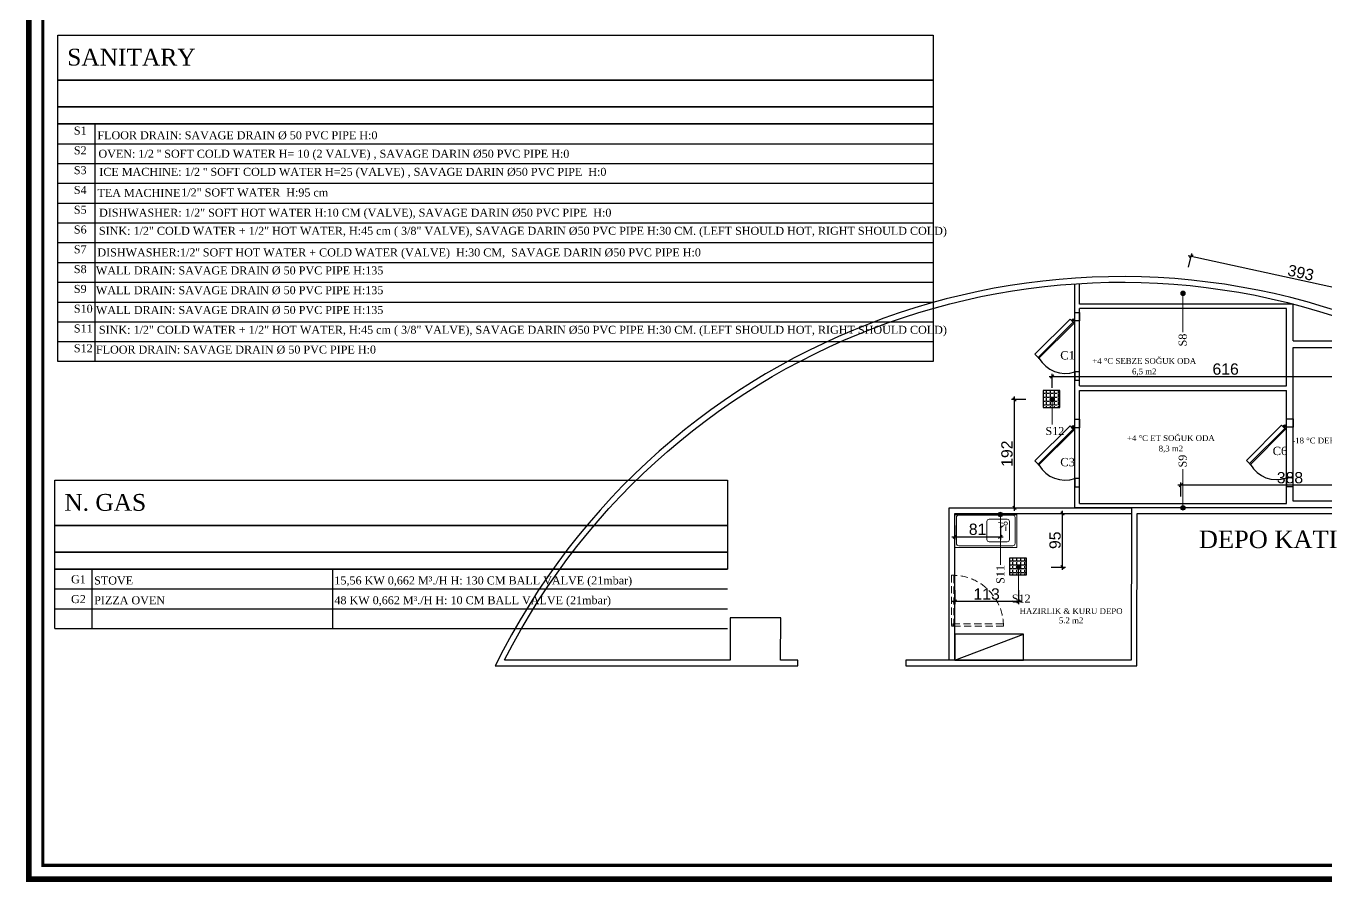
# Model space of a CAD drawing. Header units: millimetres. Extents: x 60271 to 65257, y 2062 to 12046.
# Drawn here: x 60271 to 62577, y 2062 to 3580 of the extents above; entities that cross this region are included whole.
import ezdxf
from ezdxf.enums import TextEntityAlignment as Align

# ---------------------------------------------------------------- set-up
doc = ezdxf.new("R2010")
doc.units = ezdxf.units.MM
doc.linetypes.add('HIDDENX2', pattern=[19.05, 12.7, -6.35])
for name, color, linetype in [('001 Duvar', 7, 'Continuous'), ('GAZ', 3, 'Continuous'), ('p_yazi', 144, 'Continuous'), ('S2000-003 Kapı', 3, 'Continuous'), ('S2000-034 Soğuk Oda', 1, 'Continuous'), ('t_yazi', 144, 'Continuous')]:
    doc.layers.add(name, color=color, linetype=linetype)
for name, color, linetype, lineweight in [('312M_Cerceve', 10, 'Continuous', 60), ('p_tarama', 251, 'Continuous', 15), ('S2000-002 Çizgi', 7, 'Continuous', 5), ('sıhhi', 150, 'Continuous', 9), ('yazııııı', 18, 'Continuous', 15)]:
    doc.layers.add(name, color=color, linetype=linetype, lineweight=lineweight)
doc.styles.add('olcu', font='arial.ttf')
doc.styles.add('YAZI', font='times.ttf', dxfattribs={"height": 11})
doc.dimstyles.new('olcu50', dxfattribs={"dimtxt": 20, "dimasz": 6, "dimexe": 5, "dimexo": 0, "dimgap": 3, "dimtad": 1, "dimdec": 0, "dimzin": 12, "dimdsep": 46, "dimtxsty": 'olcu', "dimblk": 'OBLIQUE', "dimcen": 0, "dimdle": 5, "dimclrd": 256, "dimclre": 256, "dimclrt": 256, "dimadec": 0, "dimazin": 0, "dimtfac": 1, "dimtdec": 0, "dimtix": 1, "dimtmove": 2, "dimatfit": 2, "dimfxl": 20, "dimfxlon": 1, "dimtolj": 1, "dimtzin": 0, "dimarcsym": 0})

# ---------------------------------------------------------------- blocks, each defined once
blk = doc.blocks.new('c43243cc')
at = {"layer": 'sıhhi'}
blk.add_hatch(color=5, dxfattribs=at).paths.add_polyline_path([(149042.4, -426.4, 1), (149050.4, -426.4, 1)])
blk.add_circle((149046.4, -426.4), 4, dxfattribs=at)
blk = doc.blocks.new('A$C67D50334')
at = {"layer": 'S2000-002 Çizgi'}
for p, q in [((85.3, 42.8), (77.5, 43.9)), ((86.6, 39), (80.5, 33.9)), ((90.5, 37.3), (90.5, 29.4))]:
    blk.add_line(p, q, dxfattribs=at)
for points in [[(110, 58), (0, 58), (0, 60), (110, 60)], [(110, 0), (0, 0), (0, 60), (110, 60)]]:
    blk.add_lwpolyline(points, close=True, dxfattribs=at)
for points in [[(103, 3), (7, 3, -0.414214), (3, 7), (3, 53, -0.414214), (7, 57), (103, 57, -0.414214), (107, 53), (107, 7, -0.414214)], [(93, 10), (61, 10, -0.414214), (57, 14), (57, 46, -0.414214), (61, 50), (93, 50, -0.414214), (97, 46), (97, 14, -0.414214)]]:
    blk.add_lwpolyline(points, format="xyb", close=True, dxfattribs=at)
blk.add_circle((90.3, 42.3), 3.19, dxfattribs=at)
blk = doc.blocks.new('A$C022B2E79')
at = {"layer": 'S2000-003 Kapı', "linetype": 'ByBlock'}
for points in [[(1.8, 69.8, -0.39805), (1.9, 69.8), (5.2, 66.8), (3, 64.6), (0, 67.8, -0.39805), (0, 68)], [(2.9, 69.6, 0.617768), (3.4, 69.9), (3.5, 71), (0.3, 71), (0.4, 69.9, 0.617768), (0.9, 69.6, -0.364026)], [(0.6, 66.6), (0.4, 69.9, 0.617768), (0.9, 69.6, -0.364026), (2.9, 69.6, 0.617768), (3.4, 69.9), (3.3, 66.6, -0.39805), (3.2, 66.5), (0.7, 66.5, -0.39805)], [(68.5, 5.7, 0.491935), (69.9, 7.1), (7.7, 69.3, 0.499706), (6.3, 67.9)]]:
    blk.add_lwpolyline(points, format="xyb", close=True, dxfattribs=at)
blk.add_lwpolyline([(62.9, 0), (68.5, 5.7), (6.3, 67.9), (0.6, 62.2), (62.9, 0)], dxfattribs=at)
blk.add_circle((1.9, 67.9), 1, dxfattribs=at)
blk.add_circle((1.9, 67.9), 1, dxfattribs=at)
blk.add_arc((43.5, 53.5), 53.4, 299.6259, 19.0898, dxfattribs=at)
blk = doc.blocks.new('_OBLIQUE')
at = {"color": 0, "linetype": 'ByBlock'}
blk.add_line((-0.5, -0.5), (0.5, 0.5), dxfattribs=at)
blk = doc.blocks.new('*D101')
at = {"lineweight": -2, "transparency": 16777216}
for p, q in [((62044.6, 2917.4), (62019.6, 2917.4)), ((62024.6, 2720.1), (62024.6, 2922.4)), ((62004.6, 2725.1), (62029.6, 2725.1))]:
    blk.add_line(p, q, dxfattribs=at)
at = {"layer": 'Defpoints', "color": 0, "transparency": 16777216}
for p in [(62024.6, 2917.4), (62087.4, 2917.4), (61908.7, 2725.1)]:
    blk.add_point(p, dxfattribs=at)
at = {"lineweight": -2, "transparency": 16777216, "xscale": 6, "yscale": 6, "zscale": 6}
for p, rotation in [((62024.6, 2917.4), 90), ((62024.6, 2725.1), 270)]:
    blk.add_blockref('_OBLIQUE', p, dxfattribs=dict(at, rotation=rotation))
at = {"transparency": 16777216, "insert": (62011.4, 2821.3), "char_height": 20, "attachment_point": 5, "rotation": 90, "style": 'olcu'}
blk.add_mtext('\\A1;192', dxfattribs=at)
blk = doc.blocks.new('*D102')
at = {"lineweight": -2, "transparency": 16777216}
for p, q in [((62086.4, 2958), (62712, 2958)), ((62091.4, 2938), (62091.4, 2963)), ((62707, 2938), (62707, 2963))]:
    blk.add_line(p, q, dxfattribs=at)
at = {"layer": 'Defpoints', "color": 0, "transparency": 16777216}
for p in [(62707, 2958), (62091.4, 2921.4), (62707, 2725)]:
    blk.add_point(p, dxfattribs=at)
at = {"lineweight": -2, "transparency": 16777216, "xscale": 6, "yscale": 6, "zscale": 6, "rotation": 180}
blk.add_blockref('_OBLIQUE', (62091.4, 2958), dxfattribs=at)
at = {"lineweight": -2, "transparency": 16777216, "xscale": 6, "yscale": 6, "zscale": 6}
blk.add_blockref('_OBLIQUE', (62707, 2958), dxfattribs=at)
at = {"transparency": 16777216, "insert": (62399.2, 2971.2), "char_height": 20, "attachment_point": 5, "style": 'olcu'}
blk.add_mtext('\\A1;616', dxfattribs=at)
blk = doc.blocks.new('*D103')
at = {"lineweight": -2, "transparency": 16777216}
for p, q in [((62726.3, 3086.3), (62333, 3172.4)), ((62333.6, 3151.8), (62339, 3176.2)), ((62717.2, 3067.8), (62722.5, 3092.2))]:
    blk.add_line(p, q, dxfattribs=at)
at = {"layer": 'Defpoints', "color": 0, "transparency": 16777216}
for p in [(62337.9, 3171.3), (62323.5, 3105.6), (62707.1, 3021.6)]:
    blk.add_point(p, dxfattribs=at)
at = {"lineweight": -2, "transparency": 16777216, "xscale": 6, "yscale": 6, "zscale": 6}
for p, rotation in [((62337.9, 3171.3), 167.6449708880964), ((62721.5, 3087.3), 347.6449708880965)]:
    blk.add_blockref('_OBLIQUE', p, dxfattribs=dict(at, rotation=rotation))
at = {"transparency": 16777216, "insert": (62532.5, 3142.3), "char_height": 20, "attachment_point": 5, "rotation": 347.645, "style": 'olcu'}
blk.add_mtext('\\A1;393', dxfattribs=at)
blk = doc.blocks.new('*D105')
at = {"lineweight": -2, "transparency": 16777216}
for p, q in [((62319.5, 2745.3), (62319.5, 2770.3)), ((62707, 2745.3), (62707, 2770.3)), ((62712, 2765.3), (62314.5, 2765.3))]:
    blk.add_line(p, q, dxfattribs=at)
at = {"layer": 'Defpoints', "color": 0, "transparency": 16777216}
for p in [(62319.5, 2765.3), (62319.5, 2725.1), (62707, 2725)]:
    blk.add_point(p, dxfattribs=at)
at = {"lineweight": -2, "transparency": 16777216, "xscale": 6, "yscale": 6, "zscale": 6, "rotation": 180}
blk.add_blockref('_OBLIQUE', (62319.5, 2765.3), dxfattribs=at)
at = {"lineweight": -2, "transparency": 16777216, "xscale": 6, "yscale": 6, "zscale": 6}
blk.add_blockref('_OBLIQUE', (62707, 2765.3), dxfattribs=at)
at = {"transparency": 16777216, "insert": (62513.3, 2778.6), "char_height": 20, "attachment_point": 5, "style": 'olcu'}
blk.add_mtext('\\A1;388', dxfattribs=at)
blk = doc.blocks.new('*D106')
at = {"lineweight": -2, "transparency": 16777216}
for p, q in [((61918.7, 2693.9), (61918.7, 2668.9)), ((61999.6, 2693.9), (61999.6, 2668.9)), ((61913.7, 2673.9), (62004.6, 2673.9))]:
    blk.add_line(p, q, dxfattribs=at)
at = {"layer": 'Defpoints', "color": 0, "transparency": 16777216}
for p in [(61918.7, 2715.1), (61999.6, 2713.4), (61999.6, 2673.9)]:
    blk.add_point(p, dxfattribs=at)
at = {"lineweight": -2, "transparency": 16777216, "xscale": 6, "yscale": 6, "zscale": 6, "rotation": 180}
blk.add_blockref('_OBLIQUE', (61918.7, 2673.9), dxfattribs=at)
at = {"lineweight": -2, "transparency": 16777216, "xscale": 6, "yscale": 6, "zscale": 6}
blk.add_blockref('_OBLIQUE', (61999.6, 2673.9), dxfattribs=at)
at = {"transparency": 16777216, "insert": (61959.2, 2687.1), "char_height": 20, "attachment_point": 5, "style": 'olcu'}
blk.add_mtext('\\A1;81', dxfattribs=at)
blk = doc.blocks.new('*D107')
at = {"lineweight": -2, "transparency": 16777216}
for p, q in [((61918.7, 2579.1), (61918.7, 2554.1)), ((62031.8, 2579.1), (62031.8, 2554.1)), ((62036.8, 2559.1), (61913.7, 2559.1))]:
    blk.add_line(p, q, dxfattribs=at)
at = {"layer": 'Defpoints', "color": 0, "transparency": 16777216}
for p in [(61918.7, 2616.2), (62031.8, 2616.2), (61918.7, 2559.1)]:
    blk.add_point(p, dxfattribs=at)
at = {"lineweight": -2, "transparency": 16777216, "xscale": 6, "yscale": 6, "zscale": 6, "rotation": 180}
blk.add_blockref('_OBLIQUE', (61918.7, 2559.1), dxfattribs=at)
at = {"lineweight": -2, "transparency": 16777216, "xscale": 6, "yscale": 6, "zscale": 6}
blk.add_blockref('_OBLIQUE', (62031.8, 2559.1), dxfattribs=at)
at = {"transparency": 16777216, "insert": (61975.3, 2572.3), "char_height": 20, "attachment_point": 5, "style": 'olcu'}
blk.add_mtext('\\A1;113', dxfattribs=at)
blk = doc.blocks.new('*D108')
at = {"lineweight": -2, "transparency": 16777216}
for p, q in [((62089.9, 2715.1), (62114.9, 2715.1)), ((62109.9, 2615.2), (62109.9, 2720.1)), ((62089.9, 2620.2), (62114.9, 2620.2))]:
    blk.add_line(p, q, dxfattribs=at)
at = {"layer": 'Defpoints', "color": 0, "transparency": 16777216}
for p in [(62031.8, 2715.1), (62109.9, 2715.1), (62031.8, 2620.2)]:
    blk.add_point(p, dxfattribs=at)
at = {"lineweight": -2, "transparency": 16777216, "xscale": 6, "yscale": 6, "zscale": 6}
for p, rotation in [((62109.9, 2715.1), 90), ((62109.9, 2620.2), 270)]:
    blk.add_blockref('_OBLIQUE', p, dxfattribs=dict(at, rotation=rotation))
at = {"transparency": 16777216, "insert": (62096.7, 2667.7), "char_height": 20, "attachment_point": 5, "rotation": 90, "style": 'olcu'}
blk.add_mtext('\\A1;95', dxfattribs=at)

msp = doc.modelspace()

# ---------------------------------------------------------------- hatches: boundary and pattern name
h = msp.add_hatch()
h.set_pattern_fill('ANGLE', color=256)
h.set_pattern_definition([(0, (-4729.9164, -6990.04), (0, 6.985), [5.08, -1.905]), (90, (-4729.9164, -6990.04), (-6.985, 4e-16), [5.08, -1.905])])
h.paths.add_polyline_path([(62105.4, 2933.4), (62075.4, 2933.4), (62075.4, 2903.4), (62105.4, 2903.4)])
h = msp.add_hatch()
h.set_pattern_fill('ANGLE', color=256)
h.set_pattern_definition([(0, (-4789.52, -7287.295), (0, 6.985), [5.08, -1.905]), (90, (-4789.52, -7287.295), (-6.985, 4e-16), [5.08, -1.905])])
h.paths.add_polyline_path([(62045.8, 2636.2), (62015.8, 2636.2), (62015.8, 2606.2), (62045.8, 2606.2)])

# ---------------------------------------------------------------- linework, layer by layer
for p, q in [((61908.7, 2455.1), (61908.7, 2725.1)), ((61908.7, 2725.1), (62232.1, 2725.1)), ((61918.7, 2455.1), (61918.7, 2715.1)), ((61918.7, 2715.1), (62232.1, 2715.1)), ((61918.7, 2455.1), (62040.7, 2501.1))]:
    msp.add_line(p, q)
msp.add_lwpolyline([(61120, 2455.5, -0.397217), (62707.1, 3021.6), (62707, 2725), (62232.1, 2725.1), (62231.9, 2455), (61832.1, 2455.1), (61832.1, 2445.2), (62241.8, 2445.1), (62242, 2715.2), (62717, 2715.1), (62717, 3028.1, 0.40263), (61103.7, 2445.1), (61530, 2445.1), (61530, 2445.1), (61640.2, 2445.2), (61640.2, 2445.2), (61640.2, 2445.2), (61640.2, 2455.1), (61609.9, 2455.1), (61610.1, 2530.2), (61520.1, 2530.1), (61520.1, 2455), (61119.9, 2455)], format="xyb")
for points in [[(62075.4, 2903.4), (62105.4, 2903.4), (62105.4, 2933.4), (62075.4, 2933.4)], [(62015.8, 2606.2), (62045.8, 2606.2), (62045.8, 2636.2), (62015.8, 2636.2)], [(61918.7, 2455.1), (62040.7, 2455.1), (62040.7, 2501.1), (61918.7, 2501.1)]]:
    msp.add_lwpolyline(points, close=True)
at = {"layer": '312M_Cerceve'}
for points, const_width in [([(63897.2, 4956.7), (60276.5, 4956.7), (60276.5, 2066.7), (63897.2, 2066.7)], 10.2), ([(63872.5, 4932.1), (60301.2, 4932.1), (60301.2, 2091.4), (63872.5, 2091.4)], 5.81)]:
    msp.add_lwpolyline(points, close=True, dxfattribs=dict(at, const_width=const_width))
at = {"layer": 'p_tarama', "linetype": 'HIDDENX2'}
for points in [[(61913.1, 2605.6), (61913.1, 2515.6), (61917.1, 2515.6), (61917.1, 2605.6)], [(61915.1, 2519.6), (62005.1, 2519.6), (62005.1, 2515.6), (61915.1, 2515.6)]]:
    msp.add_lwpolyline(points, close=True, dxfattribs=at)
msp.add_arc((61915.1, 2515.6), 90, 360, 90, dxfattribs=at)
at = {"layer": 'S2000-034 Soğuk Oda'}
for p, q in [((62132, 2725.2), (62132, 3122.4)), ((62140, 3086.5), (62140, 3122.9)), ((62519, 3086.5), (62140, 3086.5)), ((62140, 2941.4), (62140, 3078.5)), ((62507, 3078.5), (62140, 3078.5)), ((62507, 2941.4), (62507, 3078.5)), ((62519, 3021.6), (62519, 3086.5)), ((62519, 3021.6), (62707.1, 3021.6)), ((62519, 2737.1), (62519, 3009.6)), ((62519, 3009.6), (62695.1, 3009.6)), ((62140, 2941.4), (62507, 2941.4)), ((62140, 2733.1), (62140, 2933.4)), ((62140, 2933.4), (62507, 2933.4)), ((62507, 2733.1), (62507, 2933.4)), ((62707, 2725), (62132, 2725.2)), ((62140, 2733.1), (62507, 2733.1)), ((62695, 2737), (62519, 2737.1))]:
    msp.add_line(p, q, dxfattribs=at)
for points in [[(62140, 3071.6), (62140, 3056.6), (62132, 3056.6), (62132, 3071.6)], [(62140, 2951.6), (62140, 2966.6), (62132, 2966.6), (62132, 2951.6)], [(62519, 2883.2), (62519, 2868.2), (62507, 2868.2), (62507, 2883.2)], [(62140, 2882.2), (62140, 2867.2), (62132, 2867.2), (62132, 2882.2)], [(62140, 2762.2), (62140, 2777.2), (62132, 2777.2), (62132, 2762.2)], [(62519, 2763.2), (62519, 2778.2), (62507, 2778.2), (62507, 2763.2)]]:
    msp.add_lwpolyline(points, close=True, dxfattribs=at)
at = {"layer": 'sıhhi'}
for p, q in [((62323.5, 3105.6), (62323.5, 3036.7)), ((62091.4, 2917.4), (62091.4, 2872.9)), ((62323.5, 2725.1), (62323.5, 2794)), ((61999.6, 2713.4), (61999.6, 2624.1)), ((62031.8, 2620.2), (62031.8, 2575.6))]:
    msp.add_line(p, q, dxfattribs=at)
at = {"layer": 't_yazi'}
for p, q in [((60327.7, 3406.1), (61880.6, 3406.1)), ((60327.7, 3371), (61880.6, 3371)), ((60327.7, 3335.9), (61880.6, 3335.9)), ((60327.7, 3300.8), (61880.6, 3300.8)), ((60327.7, 3265.7), (61880.6, 3265.7)), ((60327.7, 3230.6), (61880.6, 3230.6)), ((60327.7, 3195.5), (61880.6, 3195.5)), ((60327.7, 3195.5), (61880.6, 3195.5)), ((60327.7, 3160.4), (61880.6, 3160.4)), ((60327.7, 3125.3), (61880.6, 3125.3)), ((60327.7, 3090.2), (61880.6, 3090.2)), ((60327.7, 3055.1), (61880.6, 3055.1)), ((60327.7, 3020), (61880.6, 3020)), ((60322.6, 2616.5), (61515.5, 2616.5)), ((60322.6, 2581.4), (61515.5, 2581.4)), ((60322.6, 2546.3), (61515.5, 2546.3)), ((60322.6, 2511.2), (61515.5, 2511.2))]:
    msp.add_line(p, q, dxfattribs=at)
for points in [[(60327.7, 3563.7), (61880.6, 3563.7), (61880.6, 3483.4), (60327.7, 3483.4)], [(60327.7, 3483.4), (61880.6, 3483.4), (61880.6, 3436.3), (60327.7, 3436.3)], [(60327.7, 3436.3), (61880.6, 3436.3), (61880.6, 3406.1), (60327.7, 3406.1)], [(60322.6, 2774.1), (61515.5, 2774.1), (61515.5, 2693.8), (60322.6, 2693.8)], [(60322.6, 2693.8), (61515.5, 2693.8), (61515.5, 2646.8), (60322.6, 2646.8)], [(60322.6, 2646.8), (61515.5, 2646.8), (61515.5, 2616.5), (60322.6, 2616.5)]]:
    msp.add_lwpolyline(points, close=True, dxfattribs=at)
for points in [[(61459.6, 3436.3), (60820.2, 3436.3)], [(60327.7, 3195.5), (60327.7, 3406.1)], [(60394.1, 3195.5), (60394.1, 3406.1)], [(61880.6, 3406.1), (61880.6, 3195.5)], [(61880.6, 3195.5), (61880.6, 2984.9), (60327.7, 2984.9), (60327.7, 3195.5)], [(60394.1, 3020), (60394.1, 3195.5)], [(60394.1, 2984.9), (60394.1, 3160.4)], [(61454.6, 2646.8), (60815.1, 2646.8)], [(60322.6, 2511.2), (60322.6, 2616.5)], [(60389, 2511.2), (60389, 2616.5)], [(60815.1, 2616.5), (60815.1, 2511.2)]]:
    msp.add_lwpolyline(points, dxfattribs=at)

# ---------------------------------------------------------------- block references
msp.add_blockref('A$C67D50334', (61918.7, 2655.1))
at = {"layer": '001 Duvar'}
for p, rotation in [((62061, 3060.6), 269.9999999999933), ((62061, 2871.2), 269.9999999999933), ((62436.1, 2872.2), 269.9999999999887)]:
    msp.add_blockref('A$C022B2E79', p, dxfattribs=dict(at, rotation=rotation))
at = {"layer": 'sıhhi', "xscale": -1, "rotation": 359.9999999999982}
msp.add_blockref('c43243cc', (211369.9, 3532), dxfattribs=at)
at = {"layer": 'sıhhi'}
for p, rotation in [((211137.9, 2491.1), 180), ((211369.9, 2298.7), 180.0000000000018), ((211046, 2287.1), 180), ((211078.3, 2193.8), 180)]:
    msp.add_blockref('c43243cc', p, dxfattribs=dict(at, rotation=rotation))

# ---------------------------------------------------------------- texts
at = {"style": 'YAZI'}
msp.add_text('DEPO KATI', height=31, dxfattribs=at).set_placement((62474.6, 2653.9), align=Align.CENTER)
at = {"layer": 'GAZ', "style": 'YAZI'}
for s, p in [('G1', (60351.3, 2591.4)), ('G2', (60351.3, 2556.3))]:
    msp.add_text(s, height=14.2, dxfattribs=at).set_placement(p)
at = {"layer": 'p_yazi', "color": 7, "style": 'YAZI'}
for s, height, p in [('STOVE', 14.2, (60392.3, 2589.3)), ('15,56 KW 0,662 M³./H H: 130 CM BALL VALVE (21mbar) ', 14.196, (60818.4, 2589.4)), ('PIZZA OVEN', 14.2, (60392.3, 2554.2)), ('48 KW 0,662 M³./H H: 10 CM BALL VALVE (21mbar) ', 14.196, (60818.4, 2554.3))]:
    msp.add_text(s, height=height, dxfattribs=at).set_placement(p)
at = {"layer": 'sıhhi', "style": 'YAZI'}
for s, p in [('S8', (62330, 3011.5, 0)), ('S9', (62330, 2796.8, 0)), ('S11', (62006.8, 2590.3, 0))]:
    msp.add_text(s, height=14.2, rotation=90, dxfattribs=at).set_placement(p)
for p in [(62079.6, 2854.4, 0), (62020, 2557.2, 0)]:
    msp.add_text('S12', height=14.2, dxfattribs=at).set_placement(p)
at = {"layer": 't_yazi', "style": 'YAZI'}
for s, p in [('SANITARY', (60344.5, 3509.6)), ('N. GAS', (60339.4, 2720))]:
    msp.add_text(s, height=29.81, dxfattribs=at).set_placement(p)
at = {"layer": 't_yazi', "color": 7, "style": 'YAZI'}
for s, p in [('FLOOR DRAIN: SAVAGE DRAIN Ø 50 PVC PIPE H:0 ', (60398, 3378.9)), ("OVEN: 1/2 '' SOFT COLD WATER H= 10 (2 VALVE) , SAVAGE DARIN %%C50 PVC PIPE H:0 ", (60399.9, 3346.1)), ("ICE MACHINE: 1/2 '' SOFT COLD WATER H=25 (VALVE) , SAVAGE DARIN %%C50 PVC PIPE  H:0 ", (60401.4, 3314)), ('TEA MACHINE', (60398.2, 3276.6)), (' 1/2" SOFT WATER  H:95 cm', (60541.4, 3277.4)), ('DISHWASHER: 1/2" SOFT HOT WATER H:10 CM (VALVE), SAVAGE DARIN %%C50 PVC PIPE  H:0 ', (60401, 3241.6)), (' SINK: 1/2" COLD WATER + 1/2" HOT WATER, H:45 cm ( 3/8" VALVE), SAVAGE DARIN %%C50 PVC PIPE H:30 CM. (LEFT SHOULD HOT, RIGHT SHOULD COLD)', (60395.4, 3209.4)), ("DISHWASHER:1/2'' SOFT HOT WATER + COLD WATER (VALVE)  H:30 CM,  SAVAGE DARIN %%C50 PVC PIPE H:0", (60398, 3171.1)), ('WALL DRAIN: SAVAGE DRAIN Ø 50 PVC PIPE H:135 ', (60395.4, 3139.2)), ('WALL DRAIN: SAVAGE DRAIN Ø 50 PVC PIPE H:135 ', (60395.4, 3104.1)), ('WALL DRAIN: SAVAGE DRAIN Ø 50 PVC PIPE H:135 ', (60395.4, 3069)), (' SINK: 1/2" COLD WATER + 1/2" HOT WATER, H:45 cm ( 3/8" VALVE), SAVAGE DARIN %%C50 PVC PIPE H:30 CM. (LEFT SHOULD HOT, RIGHT SHOULD COLD)', (60395.4, 3033.9)), ('FLOOR DRAIN: SAVAGE DRAIN Ø 50 PVC PIPE H:0 ', (60395.4, 2998.8))]:
    msp.add_text(s, height=14.196, dxfattribs=at).set_placement(p)
at = {"layer": 't_yazi', "color": 1, "style": 'YAZI'}
for s, p in [('C1', (62105.9, 2988.4)), ('C3', (62105.9, 2799)), ('C6', (62482.6, 2818.8))]:
    msp.add_text(s, height=14.76, dxfattribs=at).set_placement(p)
for s, height, p in [('+4 %%DC SEBZE SOĞUK ODA', 10.335, (62254.8, 2980.5)), ('6,5 m2', 10.33, (62254.8, 2962)), ('+4 %%DC ET SOĞUK ODA', 10.335, (62302.1, 2843.7)), ('-18 %%DC DERİN DONDURUCU', 10.335, (62615.7, 2839.4)), ('8,3 m2', 10.33, (62302.1, 2825.2)), ('HAZIRLIK & KURU DEPO', 10.335, (62125.1, 2536.9)), ('5.2 m2', 10.33, (62125.1, 2520.5))]:
    msp.add_text(s, height=height, dxfattribs=at).set_placement(p, align=Align.CENTER)
at = {"layer": 'yazııııı', "color": 5, "style": 'YAZI'}
for s, p in [('S1', (60356.3, 3387.2)), ('S2', (60356.3, 3352.1)), ('S3', (60356.3, 3317)), ('S4', (60356.3, 3281.9)), ('S5', (60356.3, 3246.8)), ('S6', (60356.3, 3211.7)), ('S7', (60356.3, 3176.6)), ('S8', (60356.3, 3141.5)), ('S9', (60356.3, 3106.4)), ('S10', (60356.3, 3071.3)), ('S11', (60356.3, 3036.2)), ('S12', (60356.3, 3001.1))]:
    msp.add_text(s, height=14.2, dxfattribs=at).set_placement(p)

# ---------------------------------------------------------------- dimensions: what is measured, and where the dimension line sits
dim = msp.add_aligned_dim(p1=(62707.1, 3021.6), p2=(62323.5, 3105.6), distance=-67.3, dimstyle='olcu50')
dim.commit()
dim.dimension.update_dxf_attribs({"geometry": '*D103', "text_midpoint": (62532.5, 3142.3)})
for base, p1, p2, picture, middle in [((62707, 2958), (62091.4, 2921.4), (62707, 2725), '*D102', (62399.2, 2971.2)), ((62319.5164, 2765.337), (62707.0418, 2724.9937), (62319.5164, 2725.1115), '*D105', (62513.2791, 2778.5553)), ((61999.6, 2673.9), (61918.7, 2715.1), (61999.6, 2713.4), '*D106', (61959.2, 2687.1)), ((61918.7, 2559.1), (62031.8, 2616.2), (61918.7, 2616.2), '*D107', (61975.3, 2572.3))]:
    dim = msp.add_linear_dim(base=base, p1=p1, p2=p2, dimstyle='olcu50')
    dim.commit()
    dim.dimension.update_dxf_attribs({"geometry": picture, "text_midpoint": middle})
for base, p1, p2, picture, middle in [((62024.6, 2917.4), (61908.7, 2725.1), (62087.4, 2917.4), '*D101', (62011.4, 2821.3)), ((62109.9, 2715.1), (62031.8, 2620.2), (62031.8, 2715.1), '*D108', (62096.7, 2667.7))]:
    dim = msp.add_linear_dim(base=base, p1=p1, p2=p2, angle=90, dimstyle='olcu50')
    dim.commit()
    dim.dimension.update_dxf_attribs({"geometry": picture, "text_midpoint": middle})

doc.saveas('drawing.dxf')
